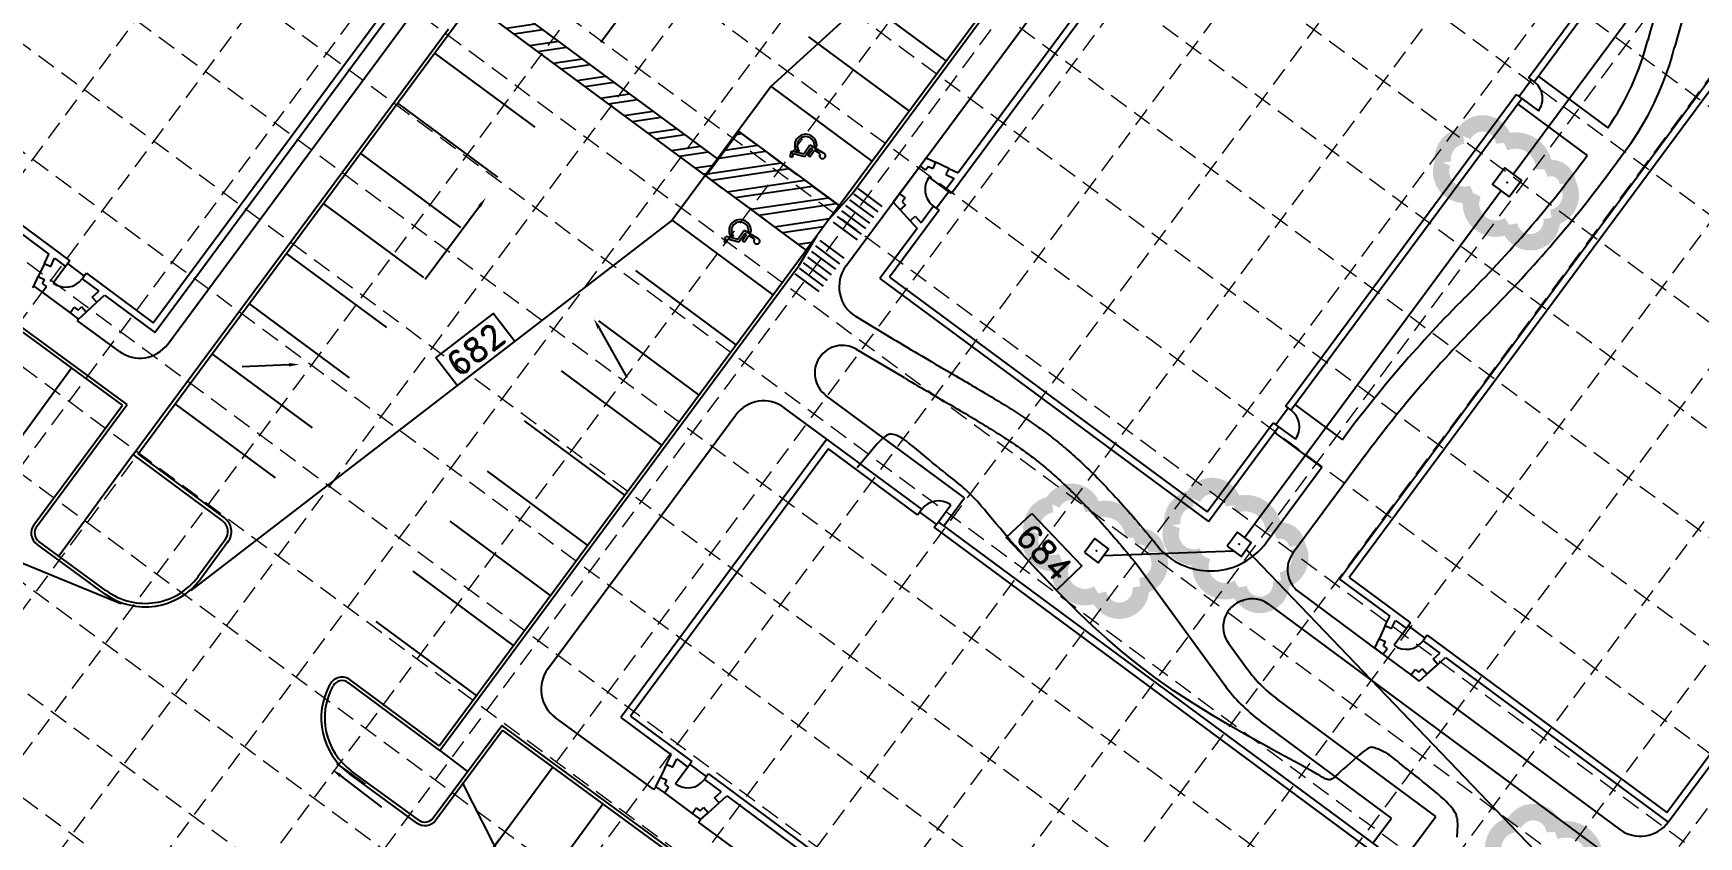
# Model space of a CAD drawing. Extents: x 4817 to 5759, y 4380 to 5259.
# Drawn here: x 5307.9 to 5548.2, y 4706.9 to 4822.9 of the extents above; entities that cross this region are included whole.
import ezdxf
from ezdxf.enums import TextEntityAlignment as Align

# ---------------------------------------------------------------- set-up
doc = ezdxf.new("R2010")
doc.units = 0
doc.header["$LTSCALE"] = 20
doc.header["$MEASUREMENT"] = 0
for name, pattern in [('DASHED', [0.75, 0.5, -0.25]), ('HIDDEN', [0.375, 0.25, -0.125]), ('ROW', [1.85, 1.25, -0.1, 0.15, -0.1, 0.15, -0.1])]:
    doc.linetypes.add(name, pattern=pattern)
doc.layers.get('0').update_dxf_attribs({"linetype": 'CONTINUOUS'})
for name, color, linetype in [('A-CURB', 3, 'CONTINUOUS'), ('A-GUT', 7, 'CONTINUOUS'), ('A-RAMP', 7, 'CONTINUOUS'), ('A-SIDEWALK', 2, 'CONTINUOUS'), ('A-STRIP-P', 7, 'HIDDEN'), ('A-SYMBOL-HC', 7, 'CONTINUOUS'), ('A_BLDG_CONC', 7, 'CONTINUOUS'), ('A_BLDG_DOOR', 7, 'CONTINUOUS'), ('A_BLDG_EXT', 3, 'CONTINUOUS'), ('A_BLDG_INT', 7, 'CONTINUOUS'), ('BASE-SHEA-CPCURB', 2, 'CONTINUOUS'), ('BASE-SHEA-CPSTRIPING', 7, 'HIDDEN'), ('CTX1', 3, 'CONTINUOUS'), ('GRID', 254, 'HIDDEN'), ('LEGEND', 7, 'CONTINUOUS'), ('P_CONTOUR_FOOT', 40, 'CONTINUOUS'), ('P_INT_INLET', 40, 'CONTINUOUS'), ('P_STM_SEW-INTERNAL', 40, 'DASHED'), ('PCONTOUR', 40, 'CONTINUOUS'), ('TEXT', 2, 'CONTINUOUS'), ('X-BOUBD-ROW', 3, 'ROW')]:
    doc.layers.add(name, color=color, linetype=linetype)
doc.styles.add('ROMAND', font='romand.shx', dxfattribs={"height": 2.25})

# ---------------------------------------------------------------- blocks, each defined once
blk = doc.blocks.new('BASE-SHEA$0$HC')
for p, q in [((40.3, 78.8), (37.3, 113.8)), ((36.2, 87.5), (35.7, 93.1)), ((63.7, 78.8), (40.3, 78.8)), ((42.9, 108), (44.2, 93.4)), ((61.4, 93.4), (44.2, 93.4)), ((44.7, 88.3), (45, 83.9)), ((61.4, 88.3), (44.7, 88.3)), ((67.2, 83.9), (45, 83.9)), ((61.4, 88.3), (61.4, 93.4)), ((73.7, 53.7), (63.7, 78.8)), ((76.5, 60.4), (67.2, 83.9)), ((67.2, 60.7), (64.4, 67.7)), ((85.6, 58.5), (73.7, 53.7)), ((83.7, 63.2), (76.5, 60.4)), ((85.6, 58.5), (83.7, 63.2))]:
    blk.add_line(p, q)
for centre, radius, start, end in [((43.7, 114.4), 6.46, 263.0201, 184.9956), ((46.2, 71.8), 23.8, 116.1872, 332.1153), ((46.2, 71.8), 18.7, 122.4297, 347.4422)]:
    blk.add_arc(centre, radius, start, end)

msp = doc.modelspace()

# ---------------------------------------------------------------- hatches: boundary and pattern name
at = {"layer": 'A-STRIP-P', "linetype": 'Continuous'}
h = msp.add_hatch(dxfattribs=at)
h.set_pattern_fill('ANSI32', color=256, scale=8, angle=-36.5017, style=0)
h.set_pattern_definition([(8.498333, (53.077, 4452.9596), (-0.443342, 2.9670605), []), (8.498333, (54.2137, 4452.1183), (-0.443342, 2.9670605), [])])
h.paths.add_polyline_path([(5406.73, 4804.74), (5387.44, 4819.02), (5385.65, 4816.61), (5404.95, 4802.33)])
h.paths.add_polyline_path([(5387.44, 4819.02), (5372.97, 4829.72), (5371.19, 4827.31), (5385.65, 4816.61)])
h = msp.add_hatch(dxfattribs=at)
h.set_pattern_fill('ANSI32', color=256, scale=8, angle=-36.5017, style=0)
h.set_pattern_definition([(8.498333, (37.016, 4431.256), (-0.443342, 2.9670605), []), (8.498333, (38.153, 4430.4146), (-0.443342, 2.9670605), [])])
h.paths.add_polyline_path([(5409.71, 4808.76), (5424.17, 4798.05), (5419.42, 4791.62), (5404.95, 4802.33)])

# ---------------------------------------------------------------- linework, layer by layer
at = {"layer": 'A-CURB', "color": 7}
for p, q in [((5426.06, 4799.77), (5477.81, 4869.7)), ((5322.3, 4762.1), (5367.81, 4823.59)), ((5426.06, 4799.77), (5422.69, 4796.04)), ((5420.9, 4793.63), (5418.33, 4789.32)), ((5366.58, 4719.38), (5418.33, 4789.32)), ((5321.45, 4769.35), (5302.64, 4783.12)), ((5308.37, 4751.67), (5321.45, 4769.35)), ((5335.16, 4752.58), (5322.3, 4762.1)), ((5318.41, 4742.46), (5308.69, 4749.57)), ((5335.58, 4749.78), (5331.65, 4744.48)), ((5366.58, 4719.38), (5353.34, 4729.18)), ((5365.6, 4709.65), (5375.48, 4723)), ((5450.14, 4668.36), (5375.48, 4723)), ((5363.51, 4709.33), (5353.83, 4716.42))]:
    msp.add_line(p, q, dxfattribs=at)
for centre, radius, start, end in [((5309.58, 4750.78), 1.5, 143.4983, 233.8019), ((5333.97, 4750.97), 2, 323.4983, 53.4983), ((5359.44, 4724.08), 9.5, 150.9282, 233.8019), ((5352.45, 4727.97), 1.5, 53.4983, 150.9282), ((5364.39, 4710.55), 1.5, 233.8019, 323.4983)]:
    msp.add_arc(centre, radius, start, end, dxfattribs=at)
at = {"layer": 'A-GUT'}
for p, q in [((5422.69, 4796.04), (5477.12, 4869.59)), ((5323, 4762.2), (5371.19, 4827.31)), ((5366.47, 4720.08), (5420.9, 4793.63)), ((5320.75, 4769.25), (5298.08, 4785.84)), ((5307.97, 4751.97), (5320.75, 4769.25)), ((5335.46, 4752.98), (5323, 4762.2)), ((5335.98, 4749.49), (5332.06, 4744.18)), ((5318.11, 4742.06), (5308.39, 4749.17)), ((5366.47, 4720.08), (5353.64, 4729.58)), ((5366, 4709.36), (5375.58, 4722.3)), ((5454.67, 4664.43), (5375.58, 4722.3)), ((5363.21, 4708.93), (5353.54, 4716.01))]:
    msp.add_line(p, q, dxfattribs=at)
for centre, radius, start, end in [((5309.58, 4750.78), 2, 143.4983, 233.8019), ((5333.97, 4750.97), 2.5, 323.4983, 53.4983), ((5324.02, 4750.13), 10, 233.8019, 323.4983), ((5352.45, 4727.97), 2, 53.4983, 150.9282), ((5359.44, 4724.08), 10, 150.9282, 233.8019), ((5364.39, 4710.55), 2, 233.8019, 323.4983)]:
    msp.add_arc(centre, radius, start, end, dxfattribs=at)
at = {"layer": 'A-RAMP'}
for p, q in [((5429.8, 4797.14), (5426.34, 4799.69)), ((5430.4, 4797.94), (5426.94, 4800.5)), ((5428.02, 4794.73), (5424.56, 4797.28)), ((5428.61, 4795.53), (5425.16, 4798.09)), ((5429.21, 4796.33), (5425.75, 4798.89)), ((5426.83, 4793.12), (5423.37, 4795.67)), ((5427.42, 4793.92), (5423.97, 4796.48)), ((5424.89, 4790.46), (5421.43, 4793.02)), ((5423.1, 4788.05), (5419.65, 4790.61)), ((5423.7, 4788.86), (5420.24, 4791.41)), ((5424.29, 4789.66), (5420.84, 4792.22)), ((5421.32, 4785.64), (5417.86, 4788.2)), ((5421.91, 4786.44), (5418.46, 4789)), ((5422.51, 4787.25), (5419.05, 4789.8))]:
    msp.add_line(p, q, dxfattribs=at)
at = {"layer": 'A-SIDEWALK', "color": 7}
for p, q in [((5425.16, 4789.3), (5482.26, 4866.46)), ((5327.28, 4778.07), (5369.96, 4835.74)), ((5525.08, 4816.73), (5535.13, 4809.3)), ((5522.11, 4812.71), (5532.15, 4805.28)), ((5535.1, 4802.54), (5538.34, 4806.92)), ((5538.34, 4806.92), (5538.42, 4807.03)), ((5307.97, 4786.44), (5307.78, 4786.18)), ((5314.4, 4781.68), (5314.23, 4781.45)), ((5320.31, 4777.01), (5314.23, 4781.45)), ((5431.97, 4778.79), (5426.59, 4782.04)), ((5433.61, 4773.17), (5426.71, 4777.3)), ((5422.43, 4764.32), (5416.27, 4768.88)), ((5442.29, 4755.85), (5422.28, 4770.65)), ((5489.98, 4769.31), (5496.82, 4764.25)), ((5382.14, 4731.17), (5409.28, 4767.84)), ((5487.01, 4765.29), (5493.84, 4760.23)), ((5322.3, 4762.1), (5311.58, 4747.46)), ((5500.35, 4762.3), (5489.67, 4747.87)), ((5493.84, 4760.23), (5485.8, 4749.36)), ((5439.31, 4751.83), (5442.29, 4755.85)), ((5467.33, 4746.01), (5479.83, 4728.82)), ((5490.51, 4742.28), (5502.57, 4733.35)), ((5486.17, 4740.51), (5534.46, 4704.78)), ((5480.37, 4734.88), (5483.07, 4731.17)), ((5509, 4728.6), (5536.84, 4707.99)), ((5510.28, 4709.88), (5487.35, 4726.86)), ((5397.44, 4713.74), (5383.21, 4724.16)), ((5503.89, 4709.64), (5484.97, 4723.64)), ((5366.58, 4719.38), (5370.54, 4716.33)), ((5470.88, 4660), (5403.9, 4709.02)), ((5501.21, 4706.03), (5503.89, 4709.64)), ((5505.23, 4703.05), (5510.28, 4709.88))]:
    msp.add_line(p, q, dxfattribs=at)
for points in [[(5431.97, 4778.79), (5432.36, 4778.56), (5432.93, 4778.22), (5433.49, 4777.89), (5434.04, 4777.56), (5434.57, 4777.25), (5435.09, 4776.94), (5435.6, 4776.64), (5436.1, 4776.35), (5436.59, 4776.06), (5437.07, 4775.78), (5437.54, 4775.5), (5438, 4775.23), (5438.45, 4774.96), (5438.9, 4774.7), (5439.34, 4774.45), (5439.77, 4774.2), (5440.19, 4773.95), (5440.61, 4773.71), (5441.02, 4773.47), (5441.42, 4773.23), (5441.82, 4773), (5442.21, 4772.77), (5442.6, 4772.54), (5442.98, 4772.32), (5443.35, 4772.1), (5443.72, 4771.88), (5444.08, 4771.67), (5444.44, 4771.46), (5444.8, 4771.25), (5445.15, 4771.04), (5445.49, 4770.83), (5445.84, 4770.63), (5446.17, 4770.42), (5446.51, 4770.22), (5446.84, 4770.02), (5447.16, 4769.82), (5447.49, 4769.62), (5447.81, 4769.43), (5448.12, 4769.23), (5448.43, 4769.04), (5448.74, 4768.85), (5449.04, 4768.65), (5449.34, 4768.46), (5449.64, 4768.27), (5449.93, 4768.08), (5450.22, 4767.9), (5450.51, 4767.71), (5450.79, 4767.52), (5451.07, 4767.34), (5451.35, 4767.15), (5451.62, 4766.97), (5451.89, 4766.78), (5452.16, 4766.6), (5452.43, 4766.41), (5452.69, 4766.23), (5452.95, 4766.04), (5453.21, 4765.85), (5453.47, 4765.67), (5453.73, 4765.48), (5453.99, 4765.29), (5454.24, 4765.09), (5454.5, 4764.9), (5454.76, 4764.7), (5455.01, 4764.5), (5455.27, 4764.3), (5455.53, 4764.09), (5455.79, 4763.89), (5456.05, 4763.67), (5456.31, 4763.46), (5456.58, 4763.24), (5456.84, 4763.01), (5457.11, 4762.78), (5457.38, 4762.55), (5457.66, 4762.31), (5457.93, 4762.07), (5458.21, 4761.82), (5458.49, 4761.56), (5458.78, 4761.3), (5459.06, 4761.04), (5459.35, 4760.77), (5459.65, 4760.49), (5459.94, 4760.21), (5460.24, 4759.93), (5460.54, 4759.63), (5460.85, 4759.33), (5461.16, 4759.03), (5461.47, 4758.71), (5461.78, 4758.39), (5462.1, 4758.07), (5462.42, 4757.73), (5462.75, 4757.39), (5463.08, 4757.04), (5463.41, 4756.69), (5463.75, 4756.33), (5464.09, 4755.96), (5464.43, 4755.58), (5464.78, 4755.2), (5465.13, 4754.81), (5465.48, 4754.41), (5465.83, 4754.01), (5466.19, 4753.6), (5466.55, 4753.19), (5466.92, 4752.76), (5467.28, 4752.34), (5467.65, 4751.9), (5468.02, 4751.46), (5468.4, 4751.01), (5468.78, 4750.56), (5469.15, 4750.1), (5469.54, 4749.64), (5469.92, 4749.17), (5470.31, 4748.69), (5470.56, 4748.37)], [(5433.61, 4773.17), (5434.07, 4772.9), (5434.56, 4772.61), (5435.04, 4772.33), (5435.51, 4772.05), (5435.98, 4771.78), (5436.43, 4771.51), (5436.88, 4771.25), (5437.32, 4770.99), (5437.75, 4770.74), (5438.18, 4770.49), (5438.59, 4770.25), (5439, 4770.01), (5439.41, 4769.78), (5439.8, 4769.54), (5440.19, 4769.32), (5440.58, 4769.09), (5440.95, 4768.87), (5441.32, 4768.65), (5441.69, 4768.44), (5442.05, 4768.23), (5442.4, 4768.02), (5442.75, 4767.81), (5443.1, 4767.6), (5443.44, 4767.4), (5443.78, 4767.2), (5444.11, 4767), (5444.43, 4766.8), (5444.76, 4766.6), (5445.08, 4766.41), (5445.39, 4766.22), (5445.7, 4766.03), (5446.01, 4765.84), (5446.31, 4765.65), (5446.61, 4765.46), (5446.9, 4765.27), (5447.19, 4765.09), (5447.48, 4764.91), (5447.76, 4764.72), (5448.04, 4764.54), (5448.31, 4764.36), (5448.59, 4764.19), (5448.85, 4764.01), (5449.12, 4763.83), (5449.38, 4763.66), (5449.63, 4763.48), (5449.89, 4763.31), (5450.14, 4763.13), (5450.39, 4762.96), (5450.63, 4762.78), (5450.87, 4762.61), (5451.12, 4762.43), (5451.36, 4762.26), (5451.6, 4762.08), (5451.83, 4761.9), (5452.07, 4761.72), (5452.31, 4761.54), (5452.55, 4761.35), (5452.79, 4761.16), (5453.03, 4760.97), (5453.27, 4760.78), (5453.51, 4760.58), (5453.76, 4760.38), (5454.01, 4760.17), (5454.26, 4759.96), (5454.51, 4759.74), (5454.76, 4759.53), (5455.02, 4759.3), (5455.28, 4759.07), (5455.54, 4758.84), (5455.81, 4758.6), (5456.07, 4758.36), (5456.34, 4758.11), (5456.62, 4757.85), (5456.89, 4757.59), (5457.17, 4757.32), (5457.46, 4757.05), (5457.74, 4756.77), (5458.03, 4756.49), (5458.33, 4756.2), (5458.62, 4755.9), (5458.92, 4755.59), (5459.23, 4755.28), (5459.54, 4754.96), (5459.85, 4754.63), (5460.17, 4754.3), (5460.49, 4753.96), (5460.81, 4753.61), (5461.14, 4753.25), (5461.47, 4752.89), (5461.8, 4752.52), (5462.14, 4752.14), (5462.48, 4751.76), (5462.83, 4751.37), (5463.18, 4750.97), (5463.53, 4750.57), (5463.88, 4750.16), (5464.24, 4749.74), (5464.6, 4749.32), (5464.96, 4748.89), (5465.33, 4748.45), (5465.7, 4748.01), (5466.07, 4747.56), (5466.44, 4747.11), (5466.81, 4746.65), (5467.19, 4746.18), (5467.45, 4745.86)]]:
    msp.add_lwpolyline(points, dxfattribs=at)
for centre, radius, start, end in [((5666.07, 4787.67), 129.8, 159.338, 164.6921), ((5666.07, 4787.67), 125.8, 159.5131, 164.6921), ((5502.75, 4831.66), 39.35, 325.373, 345.7004), ((5502.75, 4831.66), 43.35, 325.373, 345.7004), ((5387.16, 4912.29), 180.21, 314.9538, 323.57), ((5387.16, 4912.29), 184.21, 314.9538, 323.57), ((5429.18, 4786.32), 5, 143.4983, 238.8634), ((5641.4, 4657.59), 179.67, 134.941, 143.5829), ((5641.4, 4657.59), 175.67, 134.941, 143.5829), ((5323.26, 4781.04), 5, 233.8019, 323.4983), ((5424.66, 4773.87), 4, 59.0674, 233.4983), ((5413.3, 4764.86), 5, 53.4983, 143.4983), ((5477.76, 4755.31), 10, 223.9748, 323.4983), ((5492.89, 4745.49), 4, 143.4983, 233.4983), ((5483.61, 4737.23), 4, 107.9154, 216.033), ((5477.76, 4755.31), 15, 287.9154, 288.5073), ((5483.79, 4737.29), 4, 53.4983, 108.5073), ((5386.16, 4728.19), 5, 143.4983, 233.8019), ((5499.24, 4742.94), 20, 216.033, 233.4983), ((5499.24, 4742.94), 24, 216.033, 233.4983), ((5539.81, 4712.01), 5, 233.4983, 323.4983)]:
    msp.add_arc(centre, radius, start, end, dxfattribs=at)
at = {"layer": 'A-STRIP-P', "linetype": 'Continuous'}
for p, q in [((5406.73, 4804.74), (5372.97, 4829.72)), ((5439.64, 4818.95), (5425.17, 4829.66)), ((5404.95, 4802.33), (5371.19, 4827.31)), ((5434.29, 4811.72), (5419.82, 4822.43)), ((5380.3, 4809.37), (5365.83, 4820.08)), ((5428.93, 4804.48), (5414.46, 4815.19)), ((5374.95, 4802.14), (5360.48, 4812.84)), ((5369.59, 4794.9), (5355.12, 4805.61)), ((5364.24, 4787.67), (5349.77, 4798.37)), ((5414.66, 4785.19), (5400.19, 4795.9)), ((5358.89, 4780.43), (5344.42, 4791.14)), ((5409.3, 4777.96), (5394.83, 4788.66)), ((5353.53, 4773.2), (5339.06, 4783.91)), ((5403.95, 4770.72), (5389.48, 4781.43)), ((5348.18, 4765.96), (5333.71, 4776.67)), ((5302.78, 4760.09), (5313.41, 4774.62)), ((5398.6, 4763.49), (5384.13, 4774.2)), ((5342.83, 4758.73), (5328.36, 4769.44)), ((5393.24, 4756.25), (5378.77, 4766.96)), ((5387.89, 4749.02), (5373.42, 4759.73)), ((5382.54, 4741.78), (5368.07, 4752.49)), ((5377.18, 4734.55), (5362.71, 4745.26)), ((5371.83, 4727.32), (5357.36, 4738.02)), ((5382.85, 4716.99), (5372.16, 4702.38)), ((5390.11, 4711.67), (5379.42, 4697.07))]:
    msp.add_line(p, q, dxfattribs=at)
msp.add_lwpolyline([(5409.71, 4808.76), (5424.17, 4798.05), (5419.42, 4791.62), (5404.95, 4802.33), (5409.71, 4808.76)], dxfattribs=at)
at = {"layer": 'A_BLDG_CONC'}
for p, q in [((5435.86, 4803.76), (5432.89, 4799.74)), ((5440.01, 4803.43), (5438.11, 4804.33)), ((5433, 4797.42), (5434.41, 4795.87)), ((5309.5, 4789.69), (5308.61, 4787.8)), ((5309.18, 4785.55), (5313.2, 4782.57)), ((5315.51, 4782.69), (5317.07, 4784.1)), ((5503, 4737.42), (5502.11, 4735.52)), ((5502.67, 4733.27), (5506.69, 4730.3)), ((5509.01, 4730.42), (5510.57, 4731.82)), ((5399.29, 4717.42), (5398.39, 4715.52)), ((5398.96, 4713.27), (5402.98, 4710.3)), ((5405.3, 4710.41), (5406.85, 4711.82))]:
    msp.add_line(p, q, dxfattribs=at)
at = {"layer": 'A_BLDG_DOOR'}
for p, q in [((5522.7, 4813.52), (5525.11, 4811.73)), ((5439.58, 4800.38), (5437.17, 4802.17)), ((5312.55, 4789.27), (5310.77, 4786.86)), ((5487.61, 4766.09), (5490.02, 4764.31)), ((5438.51, 4752.42), (5440.29, 4754.84)), ((5506.05, 4737), (5504.27, 4734.58)), ((5402.34, 4716.99), (5400.55, 4714.58))]:
    msp.add_line(p, q, dxfattribs=at)
for centre, start, end in [((5522.7, 4813.52), 323.4983, 53.4983), ((5439.58, 4800.38), 143.4983, 233.4983), ((5312.55, 4789.27), 233.4983, 323.4983), ((5487.61, 4766.09), 323.4983, 53.4983), ((5438.51, 4752.42), 53.4983, 143.4983), ((5506.05, 4737), 233.4983, 323.4983), ((5402.34, 4716.99), 233.4983, 323.4983)]:
    msp.add_arc(centre, 3, start, end, dxfattribs=at)
at = {"layer": 'A_BLDG_EXT', "color": 7}
for p, q in [((5487.17, 4864.69), (5441.37, 4802.8)), ((5325.41, 4779.75), (5368.24, 4837.63)), ((5524.49, 4815.93), (5534.6, 4829.6)), ((5554.65, 4822.84), (5496.4, 4744.13)), ((5523.68, 4816.52), (5524.49, 4815.93)), ((5521.9, 4814.11), (5522.7, 4813.52)), ((5281.2, 4812.47), (5310.14, 4791.05)), ((5489.39, 4768.5), (5522.7, 4813.52)), ((5436.75, 4804.97), (5435.86, 4803.76)), ((5436.75, 4804.97), (5438.11, 4804.33)), ((5435.86, 4803.76), (5436.67, 4803.17)), ((5437.07, 4803.71), (5436.67, 4803.17)), ((5437.07, 4803.71), (5437.69, 4803.42)), ((5438.11, 4804.33), (5437.69, 4803.42)), ((5440.01, 4803.43), (5439.59, 4802.53)), ((5439.59, 4802.53), (5440.76, 4801.98)), ((5440.01, 4803.43), (5441.37, 4802.8)), ((5432.89, 4799.74), (5432, 4798.54)), ((5432.89, 4799.74), (5433.69, 4799.15)), ((5440.76, 4801.98), (5439.58, 4800.38)), ((5440.39, 4799.79), (5439.58, 4800.38)), ((5432, 4798.54), (5433, 4797.42)), ((5433, 4797.42), (5433.74, 4798.1)), ((5433.69, 4799.15), (5433.29, 4798.6)), ((5433.29, 4798.6), (5433.74, 4798.1)), ((5437.8, 4797.97), (5436.03, 4795.58)), ((5438.6, 4797.38), (5437.8, 4797.97)), ((5434.41, 4795.87), (5435.15, 4796.54)), ((5434.41, 4795.87), (5435.42, 4794.76)), ((5435.15, 4796.54), (5436.03, 4795.58)), ((5435.42, 4794.76), (5430.07, 4787.52)), ((5309.5, 4789.69), (5310.14, 4791.05)), ((5310.41, 4789.27), (5310.96, 4790.45)), ((5310.96, 4790.45), (5312.55, 4789.27)), ((5313.15, 4790.07), (5312.55, 4789.27)), ((5307.97, 4786.44), (5308.61, 4787.8)), ((5308.61, 4787.8), (5309.51, 4787.37)), ((5309.5, 4789.69), (5310.41, 4789.27)), ((5315.56, 4788.29), (5314.96, 4787.48)), ((5307.97, 4786.44), (5309.18, 4785.55)), ((5309.18, 4785.55), (5309.77, 4786.35)), ((5309.22, 4786.75), (5309.51, 4787.37)), ((5309.22, 4786.75), (5309.77, 4786.35)), ((5314.96, 4787.48), (5317.36, 4785.71)), ((5316.4, 4784.84), (5317.36, 4785.71)), ((5430.07, 4787.52), (5477.49, 4752.43)), ((5313.2, 4782.57), (5313.79, 4783.38)), ((5313.79, 4783.38), (5314.34, 4782.97)), ((5314.34, 4782.97), (5314.84, 4783.43)), ((5315.51, 4782.69), (5314.84, 4783.43)), ((5317.07, 4784.1), (5316.4, 4784.84)), ((5317.07, 4784.1), (5318.18, 4785.1)), ((5318.18, 4785.1), (5325.41, 4779.75)), ((5313.2, 4782.57), (5314.4, 4781.68)), ((5314.4, 4781.68), (5315.51, 4782.69)), ((5488.59, 4769.1), (5489.39, 4768.5)), ((5477.49, 4752.43), (5487.61, 4766.09)), ((5486.8, 4766.69), (5487.61, 4766.09)), ((5422.43, 4764.32), (5392.69, 4724.13)), ((5436.1, 4754.21), (5422.43, 4764.32)), ((5435.5, 4753.4), (5436.1, 4754.21)), ((5437.91, 4751.62), (5438.51, 4752.42)), ((5502.01, 4705.43), (5438.51, 4752.42)), ((5496.4, 4744.13), (5503.64, 4738.78)), ((5503, 4737.42), (5503.64, 4738.78)), ((5503, 4737.42), (5503.9, 4737)), ((5503.9, 4737), (5504.46, 4738.17)), ((5504.46, 4738.17), (5506.05, 4737)), ((5504.46, 4738.17), (5506.05, 4737)), ((5506.64, 4737.8), (5506.05, 4737)), ((5501.47, 4734.17), (5502.11, 4735.52)), ((5502.11, 4735.52), (5503.01, 4735.1)), ((5502.72, 4734.48), (5503.01, 4735.1)), ((5509.06, 4736.02), (5508.46, 4735.21)), ((5508.46, 4735.21), (5510.86, 4733.44)), ((5508.46, 4735.21), (5510.86, 4733.44)), ((5501.47, 4734.17), (5502.67, 4733.27)), ((5502.67, 4733.27), (5503.27, 4734.08)), ((5502.72, 4734.48), (5503.27, 4734.08)), ((5509.89, 4732.57), (5510.86, 4733.44)), ((5510.57, 4731.82), (5509.89, 4732.57)), ((5510.57, 4731.82), (5511.68, 4732.83)), ((5511.68, 4732.83), (5543.83, 4709.04)), ((5506.69, 4730.3), (5507.29, 4731.1)), ((5506.69, 4730.3), (5507.9, 4729.41)), ((5507.29, 4731.1), (5507.83, 4730.7)), ((5507.83, 4730.7), (5508.34, 4731.16)), ((5507.9, 4729.41), (5509.01, 4730.42)), ((5509.01, 4730.42), (5508.34, 4731.16)), ((5392.69, 4724.13), (5399.93, 4718.78)), ((5543.83, 4709.04), (5553.94, 4722.7)), ((5399.29, 4717.42), (5399.93, 4718.78)), ((5400.19, 4716.99), (5400.74, 4718.17)), ((5400.74, 4718.17), (5402.34, 4716.99)), ((5399.29, 4717.42), (5400.19, 4716.99)), ((5402.93, 4717.79), (5402.34, 4716.99)), ((5405.34, 4716.01), (5404.75, 4715.21)), ((5397.75, 4714.16), (5398.39, 4715.52)), ((5397.75, 4714.16), (5398.96, 4713.27)), ((5398.39, 4715.52), (5399.3, 4715.09)), ((5398.96, 4713.27), (5399.56, 4714.07)), ((5399.01, 4714.48), (5399.3, 4715.09)), ((5399.01, 4714.48), (5399.56, 4714.07)), ((5404.75, 4715.21), (5407.14, 4713.43)), ((5406.18, 4712.56), (5407.14, 4713.43)), ((5402.98, 4710.3), (5403.57, 4711.1)), ((5403.57, 4711.1), (5404.12, 4710.69)), ((5404.12, 4710.69), (5404.63, 4711.15)), ((5405.3, 4710.41), (5404.63, 4711.15)), ((5406.85, 4711.82), (5406.18, 4712.56)), ((5406.85, 4711.82), (5407.96, 4712.83)), ((5407.96, 4712.83), (5473.07, 4664.64)), ((5402.98, 4710.3), (5404.19, 4709.4)), ((5404.19, 4709.4), (5405.3, 4710.41))]:
    msp.add_line(p, q, dxfattribs=at)
at = {"layer": 'A_BLDG_INT'}
for p, q in [((5487.38, 4863.29), (5440.39, 4799.79)), ((5325.2, 4781.15), (5366.84, 4837.42)), ((5523.68, 4816.52), (5533.2, 4829.39)), ((5554.86, 4821.44), (5497.8, 4744.34)), ((5278.58, 4815.65), (5313.15, 4790.07)), ((5488.59, 4769.1), (5521.9, 4814.11)), ((5524.08, 4816.23), (5522.3, 4813.82)), ((5438.2, 4797.68), (5439.99, 4800.09)), ((5438.6, 4797.38), (5431.46, 4787.73)), ((5315.26, 4787.88), (5312.85, 4789.67)), ((5315.56, 4788.29), (5325.2, 4781.15)), ((5431.46, 4787.73), (5477.28, 4753.83)), ((5488.99, 4768.8), (5487.2, 4766.39)), ((5477.28, 4753.83), (5486.8, 4766.69)), ((5422.64, 4762.92), (5394.09, 4724.34)), ((5435.5, 4753.4), (5422.64, 4762.92)), ((5435.8, 4753.81), (5438.21, 4752.02)), ((5501.42, 4704.63), (5437.91, 4751.62)), ((5497.8, 4744.34), (5506.64, 4737.8)), ((5508.76, 4735.61), (5506.35, 4737.4)), ((5509.06, 4736.02), (5543.62, 4710.44)), ((5394.09, 4724.34), (5402.93, 4717.79)), ((5543.62, 4710.44), (5553.14, 4723.3)), ((5405.05, 4715.61), (5402.63, 4717.39)), ((5405.34, 4716.01), (5476.08, 4663.66))]:
    msp.add_line(p, q, dxfattribs=at)
at = {"layer": 'BASE-SHEA-CPCURB'}
for p, q in [((5397.44, 4713.74), (5397.75, 4714.16)), ((5403.9, 4709.01), (5404.19, 4709.4))]:
    msp.add_line(p, q, dxfattribs=at)
at = {"layer": 'BASE-SHEA-CPSTRIPING'}
for p, q in [((5424.17, 4798.05), (5409.71, 4808.76)), ((5419.42, 4791.62), (5404.95, 4802.33))]:
    msp.add_line(p, q, dxfattribs=at)
at = {"layer": 'CTX1'}
msp.add_line((5351.66, 4717.5), (5355.76, 4714.51), dxfattribs=at)
at = {"layer": 'GRID', "color": 252, "linetype": 'HIDDEN', "lineweight": 0, "ltscale": 0.55}
for p, q in [((5065.46, 5170.73), (5688.44, 4709.72)), ((5058.03, 5160.68), (5681.01, 4699.67)), ((5050.59, 5150.63), (5673.57, 4689.63)), ((5043.16, 5140.58), (5666.13, 4679.58)), ((5035.72, 5130.54), (5658.7, 4669.53)), ((5028.29, 5120.49), (5651.26, 4659.48)), ((5020.85, 5110.44), (5643.83, 4649.43)), ((5013.42, 5100.39), (5636.39, 4639.39)), ((5005.98, 5090.34), (5628.96, 4629.34)), ((4998.54, 5080.3), (5621.52, 4619.29)), ((4991.11, 5070.25), (5614.08, 4609.24)), ((4983.67, 5060.2), (5606.65, 4599.19)), ((4976.24, 5050.15), (5599.21, 4589.15)), ((4968.8, 5040.1), (5591.78, 4579.1)), ((4961.37, 5030.06), (5584.34, 4569.05)), ((4953.93, 5020.01), (5576.91, 4559)), ((4946.5, 5009.96), (5569.47, 4548.95)), ((4939.06, 4999.91), (5562.04, 4538.91)), ((5449.1, 4995.69), (5188.82, 4643.97)), ((4931.62, 4989.86), (5554.6, 4528.86)), ((5459.15, 4988.25), (5198.87, 4636.53)), ((5469.19, 4980.82), (5208.92, 4629.09)), ((5479.24, 4973.38), (5218.96, 4621.66)), ((5489.29, 4965.95), (5229.01, 4614.22)), ((5499.34, 4958.51), (5239.06, 4606.79)), ((5509.39, 4951.08), (5249.11, 4599.35)), ((5519.43, 4943.64), (5259.16, 4591.92)), ((5529.48, 4936.21), (5269.2, 4584.48)), ((5539.53, 4928.77), (5279.25, 4577.05)), ((5549.58, 4921.33), (5289.3, 4569.61)), ((5559.63, 4913.9), (5299.35, 4562.17)), ((5569.67, 4906.46), (5309.4, 4554.74)), ((5579.72, 4899.03), (5319.44, 4547.3)), ((5589.77, 4891.59), (5329.49, 4539.87)), ((5599.82, 4884.16), (5339.54, 4532.43)), ((5609.87, 4876.72), (5349.59, 4525)), ((5619.91, 4869.28), (5359.64, 4517.56)), ((5629.96, 4861.85), (5369.68, 4510.13)), ((5640.01, 4854.41), (5379.73, 4502.69)), ((5650.06, 4846.98), (5389.78, 4495.25))]:
    msp.add_line(p, q, dxfattribs=at)
at = {"layer": 'LEGEND', "color": 170, "ltscale": 100, "const_width": 2.37}
for points in [[(5520.15, 4807.11, 0.520567), (5520.15, 4807.11, 0.765195), (5514.24, 4808.13, 0.417879), (5511.32, 4804.25, 0.6649), (5515.69, 4799.85, 0.744833), (5520.9, 4795.27, 0.975642), (5527, 4796.29, 0.520567), (5529.33, 4801.23, 0.520567), (5525.96, 4803.28, 0.540264), (5520.15, 4807.11)], [(5460.83, 4753.92, 0.520567), (5460.83, 4753.92, 0.765195), (5454.92, 4754.94, 0.417879), (5452, 4751.06, 0.6649), (5456.37, 4746.66, 0.744833), (5461.58, 4742.08, 0.975642), (5467.69, 4743.1, 0.520567), (5470.01, 4748.04, 0.520567), (5466.64, 4750.09, 0.540264), (5460.83, 4753.92)], [(5481.11, 4754.76, 0.520567), (5481.11, 4754.76, 0.765195), (5475.2, 4755.78, 0.417879), (5472.28, 4751.9, 0.6649), (5476.65, 4747.5, 0.744833), (5481.86, 4742.92, 0.975642), (5487.97, 4743.94, 0.520567), (5490.29, 4748.88, 0.520567), (5486.92, 4750.93, 0.540264), (5481.11, 4754.76)], [(5527.44, 4707.67, 0.520567), (5527.44, 4707.67, 0.765195), (5521.53, 4708.69, 0.417879), (5518.61, 4704.81, 0.6649), (5522.98, 4700.41, 0.744833), (5528.19, 4695.83, 0.975642), (5534.3, 4696.85, 0.520567), (5536.62, 4701.79, 0.520567), (5533.25, 4703.84, 0.540264), (5527.44, 4707.67)]]:
    msp.add_lwpolyline(points, format="xyb", close=True, dxfattribs=at)
at = {"layer": 'P_CONTOUR_FOOT', "color": 35}
for points in [[(5330.67, 4742.5), (5399.93, 4795.8), (5414.28, 4815.19), (5481.91, 4876.79)], [(5138.18, 4815.55), (5320.52, 4740.59)], [(5513.37, 4706.86), (5513.39, 4707.16), (5513.41, 4707.46), (5513.43, 4707.75), (5513.44, 4708.04), (5513.45, 4708.31), (5513.45, 4708.57), (5513.45, 4708.83), (5513.44, 4709.06), (5513.43, 4709.29), (5513.4, 4709.51), (5513.35, 4709.73), (5513.29, 4709.95), (5513.21, 4710.17), (5513.1, 4710.39), (5512.96, 4710.63), (5512.8, 4710.87), (5512.6, 4711.13), (5512.36, 4711.41), (5512.09, 4711.7), (5511.78, 4712.02), (5511.43, 4712.35), (5511.03, 4712.72), (5510.59, 4713.11), (5510.09, 4713.52), (5509.56, 4713.96), (5509.01, 4714.41), (5508.44, 4714.87), (5507.88, 4715.32), (5507.32, 4715.77), (5506.79, 4716.19), (5506.29, 4716.59), (5505.84, 4716.95), (5505.44, 4717.27), (5505.07, 4717.57), (5504.75, 4717.83), (5504.45, 4718.07), (5504.19, 4718.28), (5503.95, 4718.46), (5503.74, 4718.62), (5503.55, 4718.76), (5503.37, 4718.88), (5503.21, 4718.99), (5503.06, 4719.08), (5502.91, 4719.16), (5502.76, 4719.24), (5502.62, 4719.31), (5502.47, 4719.37), (5502.32, 4719.44), (5502.17, 4719.51), (5502.01, 4719.57), (5501.85, 4719.64), (5501.69, 4719.69), (5501.54, 4719.75), (5501.39, 4719.79), (5501.25, 4719.82), (5501.12, 4719.84), (5500.99, 4719.85), (5500.85, 4719.83), (5500.69, 4719.77), (5500.5, 4719.68), (5500.28, 4719.54), (5500.01, 4719.34), (5499.68, 4719.09), (5499.3, 4718.77), (5498.86, 4718.39), (5498.4, 4717.98), (5497.92, 4717.56), (5497.44, 4717.13), (5496.98, 4716.72), (5496.56, 4716.34), (5496.2, 4716.02), (5495.9, 4715.76), (5495.67, 4715.55), (5495.48, 4715.4), (5495.34, 4715.3), (5495.23, 4715.23), (5495.14, 4715.19), (5495.07, 4715.17), (5495, 4715.16), (5494.92, 4715.16), (5494.84, 4715.17), (5494.75, 4715.18), (5494.65, 4715.2), (5494.55, 4715.23), (5494.44, 4715.27), (5494.32, 4715.31), (5494.2, 4715.37), (5494.07, 4715.45), (5493.88, 4715.55), (5493.6, 4715.72), (5493.18, 4715.96), (5492.57, 4716.3), (5491.73, 4716.77), (5490.62, 4717.39), (5489.18, 4718.18), (5487.4, 4719.15), (5485.31, 4720.3), (5482.98, 4721.6), (5480.48, 4723.04), (5477.85, 4724.6), (5475.17, 4726.27), (5472.5, 4728.02), (5469.91, 4729.83), (5467.43, 4731.69), (5465.09, 4733.57), (5462.89, 4735.45), (5460.83, 4737.31), (5458.91, 4739.13), (5457.14, 4740.88), (5455.52, 4742.53), (5454.05, 4744.06), (5452.73, 4745.47), (5451.56, 4746.74), (5450.51, 4747.89), (5449.59, 4748.93), (5448.77, 4749.86), (5448.05, 4750.7), (5447.41, 4751.46), (5446.84, 4752.13), (5446.33, 4752.74), (5445.87, 4753.28), (5445.46, 4753.77), (5445.09, 4754.21), (5444.75, 4754.61), (5444.43, 4754.98), (5444.14, 4755.31), (5443.85, 4755.63), (5443.57, 4755.93), (5443.29, 4756.22), (5443.01, 4756.51), (5442.72, 4756.78), (5442.44, 4757.05), (5442.14, 4757.32), (5441.83, 4757.59), (5441.51, 4757.85), (5441.18, 4758.13), (5440.83, 4758.41), (5440.45, 4758.7), (5440.06, 4759.01), (5439.64, 4759.34), (5439.2, 4759.69), (5438.72, 4760.07), (5438.22, 4760.48), (5437.68, 4760.92), (5437.12, 4761.39), (5436.55, 4761.87), (5435.98, 4762.35), (5435.41, 4762.82), (5434.87, 4763.26), (5434.36, 4763.66), (5433.9, 4764.02), (5433.48, 4764.32), (5433.11, 4764.56), (5432.79, 4764.74), (5432.49, 4764.88), (5432.23, 4764.98), (5431.98, 4765.03), (5431.75, 4765.05), (5431.52, 4765.04), (5431.29, 4764.99), (5431.02, 4764.88), (5430.69, 4764.64), (5430.25, 4764.25), (5429.68, 4763.65), (5428.94, 4762.8), (5427.99, 4761.66), (5426.8, 4760.17)], [(5340.78, 4694.37), (5378.83, 4697.08), (5369.84, 4714.76)]]:
    msp.add_lwpolyline(points, dxfattribs=at)
for points in [[(5366, 4776.07), (5374.32, 4782.47), (5377.4, 4778.46), (5369.08, 4772.06)], [(5451.98, 4753.62), (5459.22, 4746.03), (5455.56, 4742.53), (5448.31, 4750.13)]]:
    msp.add_lwpolyline(points, close=True, dxfattribs=at)
at = {"layer": 'P_INT_INLET', "color": 5, "linetype": 'Continuous'}
for points in [[(5520.89, 4799.31), (5522.68, 4801.72), (5520.27, 4803.5), (5518.48, 4801.09)], [(5459.57, 4747.96), (5461.58, 4746.47), (5463.07, 4748.48), (5461.06, 4749.97)], [(5480.17, 4748.89), (5482.18, 4747.41), (5483.66, 4749.42), (5481.65, 4750.9)]]:
    msp.add_lwpolyline(points, close=True, dxfattribs=at)
at = {"layer": 'P_STM_SEW-INTERNAL', "color": 5, "linetype": 'Continuous'}
for p, q in [((5521.47, 4802.61), (5541.77, 4830.04)), ((5482.66, 4750.16), (5519.69, 4800.2)), ((5481.17, 4748.15), (5462.32, 4747.48)), ((5482.92, 4748.41), (5526.8, 4702.64))]:
    msp.add_line(p, q, dxfattribs=at)
for p in [(5520.58, 4801.4), (5461.32, 4748.22), (5481.91, 4749.16)]:
    msp.add_point(p, dxfattribs=at)
at = {"layer": 'TEXT', "color": 7}
for points in [[(5395.09, 4828.77), (5389.8, 4821.62)], [(5372.28, 4797.94), (5364.45, 4787.36)], [(5389.53, 4780.38), (5393.56, 4773.22)], [(5344.78, 4775.07), (5338.02, 4774.78)], [(5352.19, 4715.76), (5358.16, 4711.19)]]:
    msp.add_lwpolyline(points, dxfattribs=at)
for points in [[(5372.08, 4798.09), (5373.17, 4799.15), (5372.48, 4797.8)], [(5389.31, 4780.26), (5388.79, 4781.69), (5389.74, 4780.5)], [(5344.77, 4775.32), (5346.28, 4775.13), (5344.79, 4774.82)], [(5352.04, 4715.56), (5351, 4716.67), (5352.34, 4715.96)]]:
    msp.add_solid(points, dxfattribs=at)
at = {"layer": 'X-BOUBD-ROW', "color": 7}
msp.add_arc((5324.02, 4750.13), 9.5, 233.8019, 323.4983, dxfattribs=at)

# ---------------------------------------------------------------- block references
at = {"layer": 'A-SYMBOL-HC', "xscale": 0.06666640000045919, "yscale": 0.06666640000015375, "zscale": 0.0666664, "rotation": 234.7039895367142}
for p in [(5417.24, 4812.04), (5407.75, 4799.72)]:
    msp.add_blockref('BASE-SHEA$0$HC', p, dxfattribs=at)

# ---------------------------------------------------------------- texts
at = {"layer": 'PCONTOUR', "color": 35, "style": 'ROMAND'}
for s, rotation, p in [('682', 37.5823, (5371.71, 4777.25)), ('684', 313.6475, (5453.76, 4748.06))]:
    msp.add_text(s, height=3.5, rotation=rotation, dxfattribs=at).set_placement(p, align=Align.MIDDLE)

doc.saveas('drawing.dxf')
